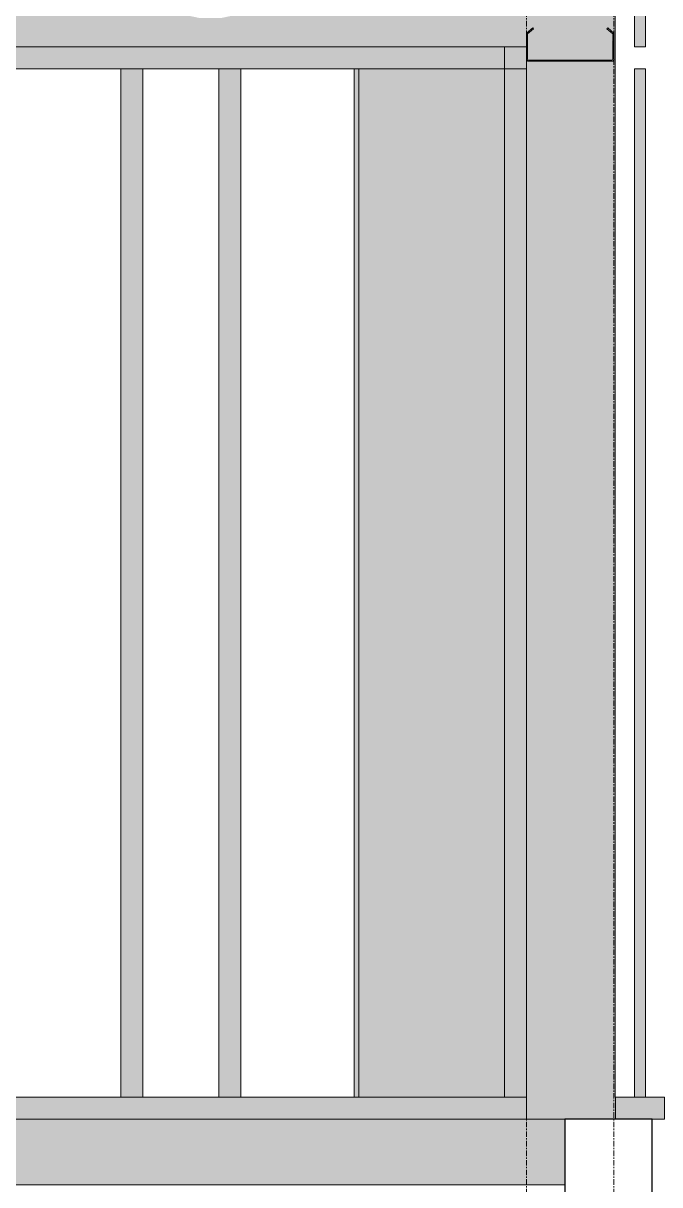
# Model space of a CAD drawing. Header units: inches. Extents: x -23034 to -8448, y -290 to 853.
# Drawn here: x -12063.1 to -12004.9, y -6 to 100.2 of the extents above; entities that cross this region are included whole.
import ezdxf

# ---------------------------------------------------------------- set-up
doc = ezdxf.new("R2010")
doc.units = ezdxf.units.IN
doc.header["$MEASUREMENT"] = 0
doc.linetypes.add('Grid Line 1_2_', pattern=[0.875, 0.5, -0.125, 0.125, -0.125])
for name, color, linetype, lineweight in [('A-GLAZ-CURT', 52, 'Continuous', 9), ('A-GLAZ-CWMG', 51, 'Continuous', 9), ('A-WALL-PATT', 111, 'Continuous', 25), ('C-BLDG-PADS', 91, 'Continuous', 9), ('I-WALL', 2, 'Continuous', 9), ('L-SITE-WALL', 31, 'Continuous', 9), ('S-BEAM', 12, 'Continuous', 9), ('S-COLS', 52, 'Continuous', 9), ('S-GRID', 1, 'Continuous', 9)]:
    doc.layers.add(name, color=color, linetype=linetype, lineweight=lineweight)
pattern_1 = [(50, (22063.86, 65.275), (55.0854, -4.81984), [5.76, -63.36]), (355, (22063.86, 65.275), (-10.65569, 57.76853), [4.608, -50.688]), (100.451, (22068.45, 64.874), (44.42947, 52.94866), [4.895, -53.848]), (46.184, (22063.86, 80.635), (81.96444, -12.71212), [8.64, -95.04]), (96.636, (22070.69, 79.576), (71.7815, 74.81238), [7.343, -80.772]), (351.184, (22063.86, 80.635), (71.78195, 74.81243), [6.912, -76.032]), (21, (22071.54, 76.795), (45.84207, -30.92146), [5.76, -63.36]), (326, (22071.54, 76.795), (18.68706, 55.69148), [4.608, -50.688]), (71.451, (22075.36, 74.22), (64.52891, 24.77011), [4.895, -53.848]), (37.5, (22063.858, 65.275), (0.933895, 25.566816), [2.534, -47.539, 2.534, -48.922, -50.88]), (37.5, (22063.858, 65.275), (0.933895, 25.566816), [-101.53, 2.534, -48.346]), (7.5, (22063.858, 65.275), (20.20404, 30.291303), [2.534, -26.803, 2.534, -46.387, -19.392]), (7.5, (22063.858, 65.275), (20.20404, 30.291303), [-78.259, 2.534, -16.858]), (327.5, (22046.732, 65.275), (40.997785, -1.732403), [2.534, -16.666, 2.534, -57.37, -79.488]), (327.5, (22046.732, 65.275), (40.997785, -1.732403), [-79.104, 2.534, -76.954]), (317.5, (22039.052, 65.275), (44.788883, 7.68784), [2.534, -22.426, 2.534, -37.248, -56.448]), (317.5, (22039.052, 65.275), (44.788883, 7.68784), [-64.742, 2.534, -53.914])]

# ---------------------------------------------------------------- blocks, each defined once
blk = doc.blocks.new('Struct_Sports Complex_2015_rvt-3-Section 5')
at = {"layer": 'A-WALL-PATT', "lineweight": 9}
h = blk.add_hatch(dxfattribs=at)
h.set_pattern_fill('FP_22', color=250, style=0, pattern_type=2)
h.set_pattern_definition(pattern_1)
h.paths.add_polyline_path([(22790.8, -42), (22798.8, -42), (22798.8, 0), (22790.8, 0)], flags=0)
at = {"layer": 'L-SITE-WALL', "color": 10, "lineweight": 25}
for p, q in [((22790.8, 0), (22790.8, -42)), ((22798.8, 0), (22790.8, 0)), ((22798.8, -42), (22798.8, 0))]:
    blk.add_line(p, q, dxfattribs=at)
blk = doc.blocks.new('W-Wide Flange-Column - B2_B-1169488-Section 5')
at = {"layer": 'S-COLS'}
for points in [[(22771.99, 2), (22771.99, 96), (22771.55, 96), (22771.55, 2)], [(22772.51, 2), (22772.68, 2), (22772.68, 96), (22771.99, 96), (22772.03, 2), (22772.5, 2)], [(22785.3, 2), (22785.3, 96), (22772.68, 96), (22772.68, 2)]]:
    blk.add_hatch(color=256, dxfattribs=at).paths.add_polyline_path(points, flags=0)
for p, q in [((22771.55, 96), (22771.55, 2)), ((22771.99, 96), (22771.99, 2))]:
    blk.add_line(p, q, dxfattribs=at)
blk = doc.blocks.new('Girt_C - 8_D-1099926-Section 5')
at = {"layer": 'S-BEAM'}
h = blk.add_hatch(dxfattribs=at)
h.set_pattern_fill('FP_24', color=256, style=0, pattern_type=2)
h.set_pattern_definition([(45, (22063.858, 65.275), (-19.007, 19.007), []), (45, (22063.858, 94.075), (-19.007, 19.007), [])])
h.paths.add_polyline_path([(22795.12, 96.7), (22795.12, 96.8), (22787.49, 96.8), (22787.49, 96.7)], flags=0)
h.paths.add_polyline_path([(22787.41, 96.88), (22787.41, 99.2), (22787.95, 99.65), (22787.88, 99.73), (22787.3, 99.25), (22787.3, 96.88)], flags=0)
h.paths.add_polyline_path([(22795.19, 96.88), (22795.3, 96.88), (22795.3, 99.25), (22794.73, 99.73), (22794.66, 99.65), (22795.19, 99.2)], flags=0)
at = {"layer": 'S-BEAM', "lineweight": 15}
for p, q in [((22787.88, 99.73), (22787.3, 99.25)), ((22787.3, 99.25), (22787.3, 96.88)), ((22787.41, 99.2), (22787.95, 99.65)), ((22787.41, 96.88), (22787.41, 99.2)), ((22787.95, 99.65), (22787.88, 99.73)), ((22794.73, 99.73), (22794.66, 99.65)), ((22794.66, 99.65), (22795.19, 99.2)), ((22795.3, 99.25), (22794.73, 99.73)), ((22795.19, 99.2), (22795.19, 96.88)), ((22795.3, 96.88), (22795.3, 99.25)), ((22795.12, 96.8), (22787.49, 96.8)), ((22787.49, 96.7), (22795.12, 96.7))]:
    blk.add_line(p, q, dxfattribs=at)
for centre, radius, start, end in [((22787.49, 96.88), 0.188, 180, 270), ((22787.49, 96.88), 0.0782, 183.0424, 270), ((22795.12, 96.88), 0.0782, 270, 357.8773), ((22795.12, 96.88), 0.188, 270, 0)]:
    blk.add_arc(centre, radius, start, end, dxfattribs=at)
blk = doc.blocks.new('System Panel - Exterior Glazing-827454-Section 5')
at = {"layer": 'A-GLAZ-CURT', "transparency": 33554649}
blk.add_hatch(color=256, dxfattribs=at).paths.add_polyline_path([(22797.18, 2), (22798.18, 2), (22798.18, 96), (22797.18, 96), (22797.18, 76.49)], flags=0)
at = {"layer": 'A-GLAZ-CURT'}
for p, q in [((22798.18, 96), (22797.18, 96)), ((22797.18, 96), (22797.18, 2)), ((22797.18, 96), (22798.18, 96)), ((22797.18, 96), (22797.18, 2)), ((22798.18, 2), (22798.18, 96)), ((22798.18, 2), (22798.18, 96)), ((22797.18, 2), (22798.18, 2)), ((22797.18, 2), (22798.18, 2))]:
    blk.add_line(p, q, dxfattribs=at)
blk = doc.blocks.new('System Panel - Exterior Glazing-1142349-Section 5')
at = {"layer": 'A-GLAZ-CURT', "transparency": 33554649}
blk.add_hatch(color=256, dxfattribs=at).paths.add_polyline_path([(22798.18, 98), (22798.18, 143.5), (22797.18, 143.5), (22797.18, 98)], flags=0)
at = {"layer": 'A-GLAZ-CURT'}
for p, q in [((22798.18, 143.5), (22797.18, 143.5)), ((22797.18, 143.5), (22797.18, 98)), ((22797.18, 143.5), (22798.18, 143.5)), ((22797.18, 143.5), (22797.18, 98)), ((22798.18, 98), (22798.18, 143.5)), ((22798.18, 98), (22798.18, 143.5)), ((22797.18, 98), (22798.18, 98)), ((22797.18, 98), (22798.18, 98))]:
    blk.add_line(p, q, dxfattribs=at)
blk = doc.blocks.new('Rectangular Mullion - Exterior 2_ x 4_5_-1135280-Section 5')
at = {"layer": 'A-GLAZ-CWMG'}
blk.add_hatch(color=256, dxfattribs=at).paths.add_polyline_path([(22795.43, 0), (22799.93, 0), (22799.93, 2), (22795.43, 2)], flags=0)
at = {"layer": 'A-GLAZ-CWMG', "lineweight": 13}
for p, q in [((22799.93, 2), (22795.43, 2)), ((22795.43, 2), (22795.43, 0)), ((22799.93, 0), (22799.93, 2)), ((22795.43, 0), (22799.93, 0))]:
    blk.add_line(p, q, dxfattribs=at)
blk = doc.blocks.new('Rectangular Mullion - Exterior 2_ x 4_5_-1115231-Section 5')
at = {"layer": 'A-GLAZ-CWMG'}
blk.add_hatch(color=256, dxfattribs=at).paths.add_polyline_path([(22761.18, 2), (22761.18, 96), (22759.18, 96), (22759.18, 2)], flags=0)
for p, q in [((22759.18, 96), (22759.18, 2)), ((22761.18, 2), (22761.18, 96))]:
    blk.add_line(p, q, dxfattribs=at)
blk = doc.blocks.new('Rectangular Mullion - Exterior 2_ x 4_5_-1142584-Section 5')
at = {"layer": 'A-GLAZ-CWMG'}
blk.add_hatch(color=256, dxfattribs=at).paths.add_polyline_path([(22751.24, 96), (22787.3, 96.02), (22787.3, 98), (22751.24, 98)], flags=0)
blk.add_line((22787.3, 96), (22751.24, 96), dxfattribs=at)
blk = doc.blocks.new('Rectangular Mullion - Exterior 2_ x 4_5_-1142585-Section 5')
at = {"layer": 'A-GLAZ-CWMG'}
blk.add_hatch(color=256, dxfattribs=at).paths.add_polyline_path([(22715.05, 96), (22751.24, 96), (22751.24, 98), (22715.05, 98)], flags=0)
blk.add_line((22751.24, 96), (22715.05, 96), dxfattribs=at)
blk = doc.blocks.new('Rectangular Mullion - Exterior 2_ x 4_5_-1135311-Section 5')
at = {"layer": 'A-GLAZ-CWMG'}
blk.add_hatch(color=256, dxfattribs=at).paths.add_polyline_path([(22751.24, 0), (22787.3, 0), (22787.3, 2), (22751.24, 2)], flags=0)
blk.add_line((22751.24, 2), (22787.3, 2), dxfattribs=at)
blk = doc.blocks.new('Rectangular Mullion - Exterior 2_ x 4_5_-769167-Section 5')
at = {"layer": 'A-GLAZ-CWMG'}
blk.add_hatch(color=256, dxfattribs=at).paths.add_polyline_path([(22724.02, 0), (22751.24, 0), (22751.24, 2), (22715.05, 2), (22715.05, 0)], flags=0)
blk.add_line((22715.05, 2), (22751.24, 2), dxfattribs=at)
blk = doc.blocks.new('Rectangular Mullion - Exterior 2_ x 4_5_-827470-Section 5')
at = {"layer": 'A-GLAZ-CWMG'}
blk.add_hatch(color=256, dxfattribs=at).paths.add_polyline_path([(22752.24, 2), (22752.24, 96), (22750.24, 96), (22750.24, 2)], flags=0)
for p, q in [((22750.24, 96), (22752.24, 96)), ((22750.24, 96), (22750.24, 2)), ((22752.24, 96), (22752.24, 2)), ((22752.24, 2), (22750.24, 2))]:
    blk.add_line(p, q, dxfattribs=at)
blk = doc.blocks.new('Rectangular Mullion - Exterior 2_ x 4_5_-V100-Section 5')
at = {"layer": 'A-GLAZ-CWMG'}
blk.add_hatch(color=256, dxfattribs=at).paths.add_polyline_path([(22787.3, 2), (22787.3, 98), (22785.3, 98), (22785.3, 2)], flags=0)
for p, q in [((22785.3, 2), (22785.3, 98)), ((22787.3, 2), (22785.3, 2))]:
    blk.add_line(p, q, dxfattribs=at)

msp = doc.modelspace()

# ---------------------------------------------------------------- hatches: boundary and pattern name
at = {"layer": 'C-BLDG-PADS'}
h = msp.add_hatch(dxfattribs=at)
h.set_pattern_fill('FP_22', color=256, style=0, pattern_type=2)
h.set_pattern_definition(pattern_1)
h.paths.add_polyline_path([(-12013.55612, -6), (-12013.55612, 0), (-12267.93349, -0.01418), (-12267.9526, 0), (-13672.05612, 0), (-13672.05612, -6), (-12080.33475, -6)], flags=0)
at = {"layer": 'I-WALL', "lineweight": 5}
h = msp.add_hatch(color=256, dxfattribs=at)
h.paths.add_polyline_path([(-12013.55612, 0), (-12008.93112, 0), (-12008.93112, 145.61936), (-12116.43112, 150.09852), (-12116.43112, 98), (-12017.05612, 98), (-12017.05612, 99.25), (-12016.48159, 99.73209), (-12016.41128, 99.6483), (-12016.94675, 99.199), (-12016.96321, 96.87933), (-12017.05612, 96.87872), (-12017.05612, 0)], flags=0)
h.paths.add_polyline_path([(-12009.24359, 96.69531), (-12016.86862, 96.69531), (-12016.86868, 96.80469), (-12009.24359, 96.80469)], flags=0)
h.paths.add_polyline_path([(-12009.1655, 96.87994), (-12009.24359, 99.26453), (-12009.70096, 99.6483), (-12009.63065, 99.73209), (-12009.05612, 99.199), (-12009.05612, 96.88281)], flags=0)
h.paths.add_polyline_path([(-12046.99203, 100.65276), (-12049.03691, 101.08742), (-12050.94675, 101.93773), (-12052.63805, 103.16653), (-12054.03691, 104.72013), (-12055.0822, 106.53061), (-12055.72822, 108.51886), (-12055.94675, 110.59798), (-12055.72822, 112.6771), (-12055.0822, 114.66535), (-12054.03691, 116.47583), (-12052.63805, 118.02943), (-12050.94675, 119.25824), (-12049.03691, 120.10855), (-12046.99203, 120.5432), (-12044.90146, 120.5432), (-12042.85658, 120.10855), (-12040.94675, 119.25824), (-12039.25544, 118.02943), (-12037.85658, 116.47583), (-12036.81129, 114.66535), (-12036.16527, 112.6771), (-12035.94675, 110.59798), (-12036.16527, 108.51886), (-12036.81129, 106.53061), (-12037.85658, 104.72013), (-12039.25544, 103.16653), (-12040.94675, 101.93773), (-12042.85658, 101.08742), (-12044.90146, 100.65276)], flags=0)
h.paths.add_polyline_path([(-12022.23413, 132.85208), (-12024.06112, 132.85208), (-12024.06112, 133.20208), (-12022.69862, 133.20208), (-12022.29708, 133.42903), (-12022.17362, 133.72708), (-12022.24794, 144.3565), (-12022.32739, 144.54831), (-12022.69862, 144.70208), (-12024.06112, 144.70208), (-12024.06112, 145.05208), (-12020.05112, 145.05208), (-12020.05112, 144.70208), (-12021.41362, 144.70208), (-12021.78485, 144.54831), (-12021.93862, 144.17708), (-12021.8643, 133.54767), (-12021.78485, 133.35585), (-12021.41362, 133.20208), (-12020.05112, 133.20208), (-12020.05112, 132.85208), (-12022.17362, 132.85208)], flags=0)

# ---------------------------------------------------------------- linework, layer by layer
at = {"layer": 'C-BLDG-PADS'}
for p, q in [((-12013.55612, 0), (-12266.93195, 0)), ((-12013.55612, -6), (-12013.55612, 0)), ((-13672.05612, -6), (-12013.55612, -6))]:
    msp.add_line(p, q, dxfattribs=at)
at = {"layer": 'I-WALL'}
for p, q in [((-12008.93112, 2), (-12008.93112, 143.5)), ((-12116.43112, 98), (-12017.05612, 98)), ((-12017.05612, 96.88281), (-12017.05612, 0))]:
    msp.add_line(p, q, dxfattribs=at)
at = {"layer": 'S-GRID', "linetype": 'Grid Line 1_2_'}
for p, q in [((-12017.05612, -132), (-12017.05612, 648.65882)), ((-12017.05612, -132), (-12017.05612, 648.65882)), ((-12009.05612, -132), (-12009.05612, 648.65882)), ((-12009.05612, -132), (-12009.05612, 648.65882))]:
    msp.add_line(p, q, dxfattribs=at)

# ---------------------------------------------------------------- block references
at = {"color": 90, "lineweight": 5}
msp.add_blockref('Struct_Sports Complex_2015_rvt-3-Section 5', (-34804.35893, 0), dxfattribs=at)
at = {"layer": 'A-GLAZ-CURT'}
for name in ['System Panel - Exterior Glazing-1142349-Section 5', 'System Panel - Exterior Glazing-827454-Section 5']:
    msp.add_blockref(name, (-34804.35893, 0), dxfattribs=at)
at = {"layer": 'A-GLAZ-CWMG'}
for name in ['Rectangular Mullion - Exterior 2_ x 4_5_-1142585-Section 5', 'Rectangular Mullion - Exterior 2_ x 4_5_-1142584-Section 5', 'Rectangular Mullion - Exterior 2_ x 4_5_-V100-Section 5', 'Rectangular Mullion - Exterior 2_ x 4_5_-827470-Section 5', 'Rectangular Mullion - Exterior 2_ x 4_5_-1115231-Section 5', 'Rectangular Mullion - Exterior 2_ x 4_5_-769167-Section 5', 'Rectangular Mullion - Exterior 2_ x 4_5_-1135311-Section 5', 'Rectangular Mullion - Exterior 2_ x 4_5_-1135280-Section 5']:
    msp.add_blockref(name, (-34804.35893, 0), dxfattribs=at)
at = {"layer": 'S-BEAM'}
msp.add_blockref('Girt_C - 8_D-1099926-Section 5', (-34804.35893, 0), dxfattribs=at)
at = {"layer": 'S-COLS'}
msp.add_blockref('W-Wide Flange-Column - B2_B-1169488-Section 5', (-34804.35893, 0), dxfattribs=at)

doc.saveas('drawing.dxf')
